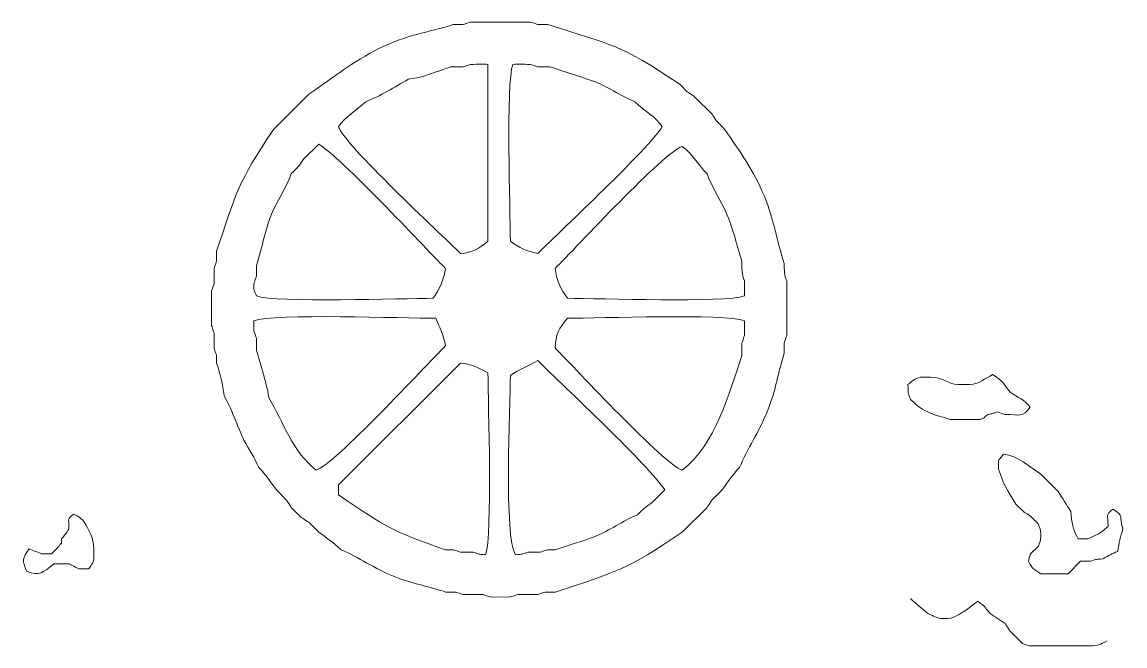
# Model space of a CAD drawing. Header units: centimetres. Extents: x -27.1 to 25.8, y -20 to 19.
# Drawn here: x -19.451 to -14.453, y -5.939 to -3.111 of the extents above; entities that cross this region are included whole.
import ezdxf

# ---------------------------------------------------------------- set-up
doc = ezdxf.new("R2010")
doc.units = ezdxf.units.CM
doc.header["$MEASUREMENT"] = 0
doc.layers.add('layer 1', color=7, linetype='Continuous')

msp = doc.modelspace()

# ---------------------------------------------------------------- linework, layer by layer
at = {"layer": 'layer 1', "color": 225, "lineweight": 0}
for points, knots in [([(-15.99728, -4.20537), (-16.03212, -4.09798), (-16.04238, -4.01318), (-16.08753, -3.90076), (-16.08753, -3.90076), (-16.13526, -3.78194), (-16.1958, -3.70308), (-16.26806, -3.59611), (-16.26806, -3.59611), (-16.26806, -3.59611), (-16.30191, -3.56227), (-16.30191, -3.56227), (-16.30191, -3.56227), (-16.30258, -3.56093), (-16.32324, -3.53034), (-16.32448, -3.52844), (-16.32448, -3.52844), (-16.32448, -3.52844), (-16.40346, -3.44945), (-16.40346, -3.44945), (-16.40346, -3.44945), (-16.40479, -3.44878), (-16.43538, -3.42813), (-16.4373, -3.42689), (-16.4373, -3.42689), (-16.4373, -3.42689), (-16.47115, -3.39305), (-16.47115, -3.39305), (-16.47115, -3.39305), (-16.74732, -3.20641), (-16.77162, -3.21872), (-17.06914, -3.12225), (-17.06914, -3.12225), (-17.06914, -3.12225), (-17.11426, -3.12226), (-17.11426, -3.12226), (-17.11426, -3.12226), (-17.11493, -3.12199), (-17.14621, -3.11166), (-17.14809, -3.11099), (-17.14809, -3.11099), (-17.14809, -3.11099), (-17.21578, -3.11099), (-17.21578, -3.11099), (-17.21578, -3.11099), (-17.21578, -3.11099), (-17.35117, -3.11099), (-17.35117, -3.11099), (-17.35117, -3.11099), (-17.35117, -3.11099), (-17.41886, -3.11099), (-17.41886, -3.11099), (-17.41886, -3.11099), (-17.41953, -3.11126), (-17.45083, -3.12157), (-17.45271, -3.12226), (-17.45271, -3.12226), (-17.45271, -3.12226), (-17.49784, -3.12225), (-17.49784, -3.12225), (-17.49784, -3.12225), (-17.61223, -3.15936), (-17.71085, -3.16995), (-17.82502, -3.22682), (-17.82502, -3.22682), (-17.9652, -3.29666), (-18.02542, -3.35249), (-18.15224, -3.43819), (-18.15224, -3.43819), (-18.15224, -3.43819), (-18.31017, -3.59613), (-18.31017, -3.59613), (-18.31017, -3.59613), (-18.48013, -3.84764), (-18.47621, -3.87889), (-18.56966, -4.14898), (-18.56966, -4.14898), (-18.56966, -4.14898), (-18.56966, -4.19411), (-18.56966, -4.19411), (-18.56966, -4.19411), (-18.57006, -4.19478), (-18.58028, -4.22607), (-18.58096, -4.22796), (-18.58096, -4.22796), (-18.58096, -4.22796), (-18.58096, -4.29566), (-18.58096, -4.29566), (-18.58096, -4.29566), (-18.58123, -4.29633), (-18.59156, -4.3276), (-18.59224, -4.3295), (-18.59224, -4.3295), (-18.59224, -4.3295), (-18.59224, -4.40848), (-18.59224, -4.40848), (-18.59224, -4.40848), (-18.59224, -4.40848), (-18.59224, -4.48747), (-18.59224, -4.48747), (-18.59224, -4.48747), (-18.59197, -4.48814), (-18.58164, -4.51942), (-18.58096, -4.52131), (-18.58096, -4.52131), (-18.58096, -4.52131), (-18.58096, -4.589), (-18.58096, -4.589), (-18.58096, -4.589), (-18.58069, -4.58967), (-18.57035, -4.62095), (-18.56966, -4.62285), (-18.56966, -4.62285), (-18.56966, -4.62285), (-18.56966, -4.65669), (-18.56966, -4.65669), (-18.56966, -4.65669), (-18.55648, -4.69741), (-18.5392, -4.75955), (-18.53583, -4.80337), (-18.53583, -4.80337), (-18.50524, -4.85639), (-18.47368, -4.94598), (-18.44557, -5.00645), (-18.44557, -5.00645), (-18.42323, -5.04818), (-18.39603, -5.0876), (-18.37788, -5.13054), (-18.37788, -5.13054), (-18.34696, -5.16402), (-18.32314, -5.19621), (-18.29889, -5.2321), (-18.29889, -5.2321), (-18.29889, -5.2321), (-18.25377, -5.27722), (-18.25377, -5.27722), (-18.25377, -5.27722), (-18.2531, -5.27855), (-18.23244, -5.30916), (-18.2312, -5.31106), (-18.2312, -5.31106), (-18.2312, -5.31106), (-18.18608, -5.35619), (-18.18608, -5.35619), (-18.18608, -5.35619), (-18.18475, -5.35686), (-18.15417, -5.37752), (-18.15224, -5.37875), (-18.15224, -5.37875), (-18.15224, -5.37875), (-18.10709, -5.42387), (-18.10709, -5.42387), (-18.10709, -5.42387), (-18.07123, -5.4481), (-18.03903, -5.47194), (-18.00555, -5.50286), (-18.00555, -5.50286), (-17.92847, -5.53545), (-17.84966, -5.5909), (-17.76862, -5.62325), (-17.76862, -5.62325), (-17.68967, -5.65477), (-17.61004, -5.66925), (-17.53168, -5.69467), (-17.53168, -5.69467), (-17.53168, -5.69467), (-17.48656, -5.69465), (-17.48656, -5.69465), (-17.48656, -5.69465), (-17.4859, -5.69492), (-17.4546, -5.70527), (-17.45271, -5.70594), (-17.45271, -5.70594), (-17.45271, -5.70594), (-17.36244, -5.70594), (-17.36244, -5.70594), (-17.36244, -5.70594), (-17.36178, -5.70621), (-17.33049, -5.71656), (-17.3286, -5.71724), (-17.3286, -5.71724), (-17.3286, -5.71724), (-17.23834, -5.71722), (-17.23834, -5.71722), (-17.23834, -5.71722), (-17.23767, -5.71695), (-17.20637, -5.70662), (-17.20449, -5.70595), (-17.20449, -5.70595), (-17.20449, -5.70595), (-17.11422, -5.70595), (-17.11422, -5.70595), (-17.11422, -5.70595), (-17.11355, -5.70568), (-17.08225, -5.69533), (-17.08037, -5.69467), (-17.08037, -5.69467), (-17.08037, -5.69467), (-17.03526, -5.69465), (-17.03526, -5.69465), (-17.03526, -5.69465), (-16.75678, -5.60438), (-16.71285, -5.59485), (-16.45983, -5.42387), (-16.45983, -5.42387), (-16.45983, -5.42387), (-16.34701, -5.31105), (-16.34701, -5.31105), (-16.34701, -5.31105), (-16.34634, -5.30971), (-16.32568, -5.27914), (-16.32447, -5.2772), (-16.32447, -5.2772), (-16.32447, -5.2772), (-16.27932, -5.23209), (-16.27932, -5.23209), (-16.27932, -5.23209), (-16.25509, -5.19621), (-16.23125, -5.164), (-16.20033, -5.13054), (-16.20033, -5.13054), (-16.16356, -5.04359), (-16.11218, -4.97069), (-16.07232, -4.87104), (-16.07232, -4.87104), (-16.03309, -4.77294), (-16.02705, -4.70344), (-15.99725, -4.61152), (-15.99725, -4.61152), (-15.99725, -4.61152), (-15.99724, -4.5664), (-15.99724, -4.5664), (-15.99724, -4.5664), (-15.99697, -4.56573), (-15.98666, -4.53443), (-15.98597, -4.53256), (-15.98597, -4.53256), (-15.98597, -4.53256), (-15.98597, -4.46487), (-15.98597, -4.46487), (-15.98597, -4.46487), (-15.98597, -4.46487), (-15.98597, -4.35203), (-15.98597, -4.35203), (-15.98597, -4.35203), (-15.98597, -4.35203), (-15.98598, -4.28434), (-15.98598, -4.28434), (-15.98598, -4.28434), (-15.99745, -4.25909), (-15.99724, -4.23579), (-15.99728, -4.20537)], [0, 0, 0, 0, 0.015625, 0.015625, 0.015625, 0.015625, 0.03125, 0.03125, 0.03125, 0.03125, 0.046875, 0.046875, 0.046875, 0.046875, 0.0625, 0.0625, 0.0625, 0.0625, 0.078125, 0.078125, 0.078125, 0.078125, 0.09375, 0.09375, 0.09375, 0.09375, 0.109375, 0.109375, 0.109375, 0.109375, 0.125, 0.125, 0.125, 0.125, 0.140625, 0.140625, 0.140625, 0.140625, 0.15625, 0.15625, 0.15625, 0.15625, 0.171875, 0.171875, 0.171875, 0.171875, 0.1875, 0.1875, 0.1875, 0.1875, 0.203125, 0.203125, 0.203125, 0.203125, 0.21875, 0.21875, 0.21875, 0.21875, 0.234375, 0.234375, 0.234375, 0.234375, 0.25, 0.25, 0.25, 0.25, 0.265625, 0.265625, 0.265625, 0.265625, 0.28125, 0.28125, 0.28125, 0.28125, 0.296875, 0.296875, 0.296875, 0.296875, 0.3125, 0.3125, 0.3125, 0.3125, 0.328125, 0.328125, 0.328125, 0.328125, 0.34375, 0.34375, 0.34375, 0.34375, 0.359375, 0.359375, 0.359375, 0.359375, 0.375, 0.375, 0.375, 0.375, 0.390625, 0.390625, 0.390625, 0.390625, 0.40625, 0.40625, 0.40625, 0.40625, 0.421875, 0.421875, 0.421875, 0.421875, 0.4375, 0.4375, 0.4375, 0.4375, 0.453125, 0.453125, 0.453125, 0.453125, 0.46875, 0.46875, 0.46875, 0.46875, 0.484375, 0.484375, 0.484375, 0.484375, 0.5, 0.5, 0.5, 0.5, 0.515625, 0.515625, 0.515625, 0.515625, 0.53125, 0.53125, 0.53125, 0.53125, 0.546875, 0.546875, 0.546875, 0.546875, 0.5625, 0.5625, 0.5625, 0.5625, 0.578125, 0.578125, 0.578125, 0.578125, 0.59375, 0.59375, 0.59375, 0.59375, 0.609375, 0.609375, 0.609375, 0.609375, 0.625, 0.625, 0.625, 0.625, 0.640625, 0.640625, 0.640625, 0.640625, 0.65625, 0.65625, 0.65625, 0.65625, 0.671875, 0.671875, 0.671875, 0.671875, 0.6875, 0.6875, 0.6875, 0.6875, 0.703125, 0.703125, 0.703125, 0.703125, 0.71875, 0.71875, 0.71875, 0.71875, 0.734375, 0.734375, 0.734375, 0.734375, 0.75, 0.75, 0.75, 0.75, 0.765625, 0.765625, 0.765625, 0.765625, 0.78125, 0.78125, 0.78125, 0.78125, 0.796875, 0.796875, 0.796875, 0.796875, 0.8125, 0.8125, 0.8125, 0.8125, 0.828125, 0.828125, 0.828125, 0.828125, 0.84375, 0.84375, 0.84375, 0.84375, 0.859375, 0.859375, 0.859375, 0.859375, 0.875, 0.875, 0.875, 0.875, 0.890625, 0.890625, 0.890625, 0.890625, 0.90625, 0.90625, 0.90625, 0.90625, 0.921875, 0.921875, 0.921875, 0.921875, 0.9375, 0.9375, 0.9375, 0.9375, 0.953125, 0.953125, 0.953125, 0.953125, 0.96875, 0.96875, 0.96875, 0.96875, 1, 1, 1, 1]), ([(-17.33987, -3.30277), (-17.36249, -3.30132), (-17.38517, -3.30276), (-17.41886, -3.30277), (-17.41886, -3.30277), (-17.41953, -3.30304), (-17.45083, -3.31336), (-17.45271, -3.31404), (-17.45271, -3.31404), (-17.45271, -3.31404), (-17.50912, -3.31406), (-17.50912, -3.31406), (-17.50912, -3.31406), (-17.56189, -3.33231), (-17.64633, -3.36627), (-17.70092, -3.37045), (-17.70092, -3.37045), (-17.75677, -3.40391), (-17.83378, -3.44837), (-17.89271, -3.47199), (-17.89271, -3.47199), (-17.93634, -3.51226), (-17.98741, -3.54045), (-18.01683, -3.58484), (-18.01683, -3.58484), (-17.99358, -3.66572), (-17.55698, -4.06723), (-17.46398, -4.16025), (-17.46398, -4.16025), (-17.41009, -4.1561), (-17.38025, -4.14022), (-17.33986, -4.10384), (-17.33986, -4.10384), (-17.33986, -4.10384), (-17.33986, -3.30277), (-17.33987, -3.30277)], [0, 0, 0, 0, 0.1, 0.1, 0.1, 0.1, 0.2, 0.2, 0.2, 0.2, 0.3, 0.3, 0.3, 0.3, 0.4, 0.4, 0.4, 0.4, 0.5, 0.5, 0.5, 0.5, 0.6, 0.6, 0.6, 0.6, 0.7, 0.7, 0.7, 0.7, 0.8, 0.8, 0.8, 0.8, 1, 1, 1, 1]), ([(-16.67424, -3.47201), (-16.74399, -3.44402), (-16.79751, -3.40153), (-16.86605, -3.37788), (-16.86605, -3.37788), (-16.93117, -3.35542), (-16.99402, -3.33612), (-17.05784, -3.31403), (-17.05784, -3.31403), (-17.05784, -3.31403), (-17.11425, -3.31404), (-17.11425, -3.31404), (-17.11425, -3.31404), (-17.11491, -3.31377), (-17.14621, -3.30342), (-17.14809, -3.30274), (-17.14809, -3.30274), (-17.18178, -3.30274), (-17.20448, -3.30132), (-17.22708, -3.30276), (-17.22708, -3.30276), (-17.25997, -3.38749), (-17.23837, -3.96554), (-17.23837, -4.10382), (-17.23837, -4.10382), (-17.19972, -4.13433), (-17.1611, -4.15037), (-17.11425, -4.16024), (-17.11425, -4.16024), (-17.00008, -4.04607), (-16.61292, -3.68745), (-16.55012, -3.58483), (-16.55012, -3.58483), (-16.57962, -3.54031), (-16.62874, -3.51648), (-16.67424, -3.47201)], [0, 0, 0, 0, 0.1, 0.1, 0.1, 0.1, 0.2, 0.2, 0.2, 0.2, 0.3, 0.3, 0.3, 0.3, 0.4, 0.4, 0.4, 0.4, 0.5, 0.5, 0.5, 0.5, 0.6, 0.6, 0.6, 0.6, 0.7, 0.7, 0.7, 0.7, 0.8, 0.8, 0.8, 0.8, 1, 1, 1, 1]), ([(-17.53164, -4.22796), (-17.64581, -4.11377), (-18.00441, -3.7266), (-18.10704, -3.66382), (-18.10704, -3.66382), (-18.10704, -3.66382), (-18.17474, -3.7315), (-18.17474, -3.7315), (-18.17474, -3.7315), (-18.19616, -3.7632), (-18.20212, -3.76953), (-18.23114, -3.79921), (-18.23114, -3.79921), (-18.25306, -3.85385), (-18.2822, -3.90498), (-18.31013, -3.95717), (-18.31013, -3.95717), (-18.35137, -4.04586), (-18.36014, -4.12736), (-18.38912, -4.21667), (-18.38912, -4.21667), (-18.38912, -4.21667), (-18.38912, -4.2618), (-18.38912, -4.2618), (-18.38912, -4.2618), (-18.38939, -4.26247), (-18.39971, -4.29375), (-18.40041, -4.29564), (-18.40041, -4.29564), (-18.40039, -4.34097), (-18.40235, -4.31796), (-18.38912, -4.35205), (-18.38912, -4.35205), (-18.30439, -4.38494), (-17.72633, -4.36333), (-17.58803, -4.36332), (-17.58803, -4.36332), (-17.55863, -4.32326), (-17.5417, -4.27576), (-17.53164, -4.22796)], [0, 0, 0, 0, 0.0909091, 0.0909091, 0.0909091, 0.0909091, 0.1818182, 0.1818182, 0.1818182, 0.1818182, 0.2727273, 0.2727273, 0.2727273, 0.2727273, 0.3636364, 0.3636364, 0.3636364, 0.3636364, 0.4545455, 0.4545455, 0.4545455, 0.4545455, 0.5454545, 0.5454545, 0.5454545, 0.5454545, 0.6363636, 0.6363636, 0.6363636, 0.6363636, 0.7272727, 0.7272727, 0.7272727, 0.7272727, 0.8181818, 0.8181818, 0.8181818, 0.8181818, 1, 1, 1, 1]), ([(-16.18905, -4.19411), (-16.21462, -4.11512), (-16.23293, -4.03259), (-16.26801, -3.95716), (-16.26801, -3.95716), (-16.29591, -3.90498), (-16.32508, -3.85383), (-16.347, -3.79921), (-16.347, -3.79921), (-16.39147, -3.75371), (-16.41531, -3.7046), (-16.4598, -3.6751), (-16.4598, -3.6751), (-16.5407, -3.69836), (-16.9422, -4.13492), (-17.03523, -4.22796), (-17.03523, -4.22796), (-17.03135, -4.27859), (-17.00996, -4.32386), (-16.97881, -4.36333), (-16.97881, -4.36333), (-16.84055, -4.36333), (-16.26248, -4.38495), (-16.17775, -4.35206), (-16.17775, -4.35206), (-16.17775, -4.35206), (-16.17775, -4.28437), (-16.17775, -4.28437), (-16.17775, -4.28437), (-16.19048, -4.25634), (-16.18903, -4.2277), (-16.18905, -4.19411)], [0, 0, 0, 0, 0.1111111, 0.1111111, 0.1111111, 0.1111111, 0.2222222, 0.2222222, 0.2222222, 0.2222222, 0.3333333, 0.3333333, 0.3333333, 0.3333333, 0.4444444, 0.4444444, 0.4444444, 0.4444444, 0.5555556, 0.5555556, 0.5555556, 0.5555556, 0.6666667, 0.6666667, 0.6666667, 0.6666667, 0.7777778, 0.7777778, 0.7777778, 0.7777778, 1, 1, 1, 1]), ([(-17.57681, -4.45359), (-17.718, -4.45361), (-18.31449, -4.43153), (-18.40043, -4.4649), (-18.40043, -4.4649), (-18.40043, -4.4649), (-18.40045, -4.51), (-18.40045, -4.51), (-18.40045, -4.51), (-18.40018, -4.51067), (-18.38983, -4.54197), (-18.38916, -4.54386), (-18.38916, -4.54386), (-18.38916, -4.54386), (-18.38916, -4.60026), (-18.38916, -4.60026), (-18.38916, -4.60026), (-18.37597, -4.64091), (-18.33553, -4.77835), (-18.33275, -4.81464), (-18.33275, -4.81464), (-18.26814, -4.92251), (-18.22361, -5.06245), (-18.11838, -5.14184), (-18.11838, -5.14184), (-18.0368, -5.11837), (-17.62599, -4.67201), (-17.53168, -4.5777), (-17.53168, -4.5777), (-17.54032, -4.53662), (-17.55927, -4.49133), (-17.57681, -4.45359)], [0, 0, 0, 0, 0.1111111, 0.1111111, 0.1111111, 0.1111111, 0.2222222, 0.2222222, 0.2222222, 0.2222222, 0.3333333, 0.3333333, 0.3333333, 0.3333333, 0.4444444, 0.4444444, 0.4444444, 0.4444444, 0.5555556, 0.5555556, 0.5555556, 0.5555556, 0.6666667, 0.6666667, 0.6666667, 0.6666667, 0.7777778, 0.7777778, 0.7777778, 0.7777778, 1, 1, 1, 1]), ([(-16.17772, -4.4649), (-16.26245, -4.432), (-16.84049, -4.45359), (-16.97878, -4.45361), (-16.97878, -4.45361), (-17.01831, -4.49745), (-17.03389, -4.52941), (-17.0352, -4.58899), (-17.0352, -4.58899), (-16.94217, -4.68201), (-16.54065, -5.11859), (-16.45977, -5.14184), (-16.45977, -5.14184), (-16.30906, -5.02814), (-16.24694, -4.7903), (-16.18902, -4.62283), (-16.18902, -4.62283), (-16.18902, -4.62283), (-16.189, -4.56643), (-16.189, -4.56643), (-16.189, -4.56643), (-16.18873, -4.56576), (-16.1784, -4.53446), (-16.17772, -4.53258), (-16.17772, -4.53258), (-16.17772, -4.53258), (-16.17772, -4.4649), (-16.17772, -4.4649)], [0, 0, 0, 0, 0.125, 0.125, 0.125, 0.125, 0.25, 0.25, 0.25, 0.25, 0.375, 0.375, 0.375, 0.375, 0.5, 0.5, 0.5, 0.5, 0.625, 0.625, 0.625, 0.625, 0.75, 0.75, 0.75, 0.75, 1, 1, 1, 1]), ([(-17.11426, -4.6454), (-17.15882, -4.67208), (-17.19804, -4.68348), (-17.23838, -4.71309), (-17.23838, -4.71309), (-17.23838, -4.84891), (-17.26853, -5.45147), (-17.21581, -5.52546), (-17.21581, -5.52546), (-17.17707, -5.52242), (-17.19547, -5.52586), (-17.15941, -5.51417), (-17.15941, -5.51417), (-17.15941, -5.51417), (-17.103, -5.51419), (-17.103, -5.51419), (-17.103, -5.51419), (-17.10233, -5.51392), (-17.07103, -5.50357), (-17.06916, -5.50289), (-17.06916, -5.50289), (-17.06916, -5.50289), (-17.03531, -5.50289), (-17.03531, -5.50289), (-17.03531, -5.50289), (-16.97728, -5.48282), (-16.91199, -5.4656), (-16.85479, -5.44276), (-16.85479, -5.44276), (-16.78614, -5.41535), (-16.72932, -5.37153), (-16.663, -5.34494), (-16.663, -5.34494), (-16.6333, -5.31591), (-16.62699, -5.30994), (-16.59531, -5.28853), (-16.59531, -5.28853), (-16.59531, -5.28853), (-16.53889, -5.23212), (-16.53889, -5.23212), (-16.53889, -5.23212), (-16.60251, -5.12814), (-16.99833, -4.76142), (-17.11426, -4.6454)], [0, 0, 0, 0, 0.0833333, 0.0833333, 0.0833333, 0.0833333, 0.1666667, 0.1666667, 0.1666667, 0.1666667, 0.25, 0.25, 0.25, 0.25, 0.3333333, 0.3333333, 0.3333333, 0.3333333, 0.4166667, 0.4166667, 0.4166667, 0.4166667, 0.5, 0.5, 0.5, 0.5, 0.5833333, 0.5833333, 0.5833333, 0.5833333, 0.6666667, 0.6666667, 0.6666667, 0.6666667, 0.75, 0.75, 0.75, 0.75, 0.8333333, 0.8333333, 0.8333333, 0.8333333, 1, 1, 1, 1]), ([(-17.33987, -4.70181), (-17.37826, -4.67965), (-17.41785, -4.66023), (-17.46399, -4.65668), (-17.46399, -4.65668), (-17.46399, -4.65668), (-18.01685, -5.20953), (-18.01685, -5.20953), (-18.01685, -5.20953), (-18.01685, -5.20953), (-18.01685, -5.25465), (-18.01685, -5.25465), (-18.01685, -5.25465), (-17.79394, -5.40528), (-17.78067, -5.4167), (-17.53168, -5.50289), (-17.53168, -5.50289), (-17.53168, -5.50289), (-17.49784, -5.50287), (-17.49784, -5.50287), (-17.49784, -5.50287), (-17.49717, -5.50314), (-17.4659, -5.51349), (-17.46399, -5.51416), (-17.46399, -5.51416), (-17.46399, -5.51416), (-17.40759, -5.51417), (-17.40759, -5.51417), (-17.40759, -5.51417), (-17.37446, -5.52513), (-17.38682, -5.52272), (-17.35117, -5.52543), (-17.35117, -5.52543), (-17.31781, -5.4395), (-17.33989, -4.84298), (-17.33987, -4.70181)], [0, 0, 0, 0, 0.1, 0.1, 0.1, 0.1, 0.2, 0.2, 0.2, 0.2, 0.3, 0.3, 0.3, 0.3, 0.4, 0.4, 0.4, 0.4, 0.5, 0.5, 0.5, 0.5, 0.6, 0.6, 0.6, 0.6, 0.7, 0.7, 0.7, 0.7, 0.8, 0.8, 0.8, 0.8, 1, 1, 1, 1]), ([(-14.97393, -4.7883), (-15.00894, -4.74516), (-15.00323, -4.73974), (-15.05292, -4.70933), (-15.05292, -4.70933), (-15.08182, -4.72478), (-15.12173, -4.75446), (-15.15445, -4.75446), (-15.15445, -4.75446), (-15.15445, -4.75446), (-15.21086, -4.75444), (-15.21086, -4.75444), (-15.21086, -4.75444), (-15.25061, -4.75446), (-15.27657, -4.7206), (-15.33498, -4.7206), (-15.33498, -4.7206), (-15.33498, -4.7206), (-15.36882, -4.72061), (-15.36882, -4.72061), (-15.36882, -4.72061), (-15.40232, -4.72061), (-15.41158, -4.73477), (-15.43652, -4.75444), (-15.43652, -4.75444), (-15.43558, -4.79881), (-15.43813, -4.78229), (-15.42522, -4.82213), (-15.42522, -4.82213), (-15.38969, -4.85492), (-15.38603, -4.85725), (-15.34623, -4.87855), (-15.34623, -4.87855), (-15.30547, -4.89751), (-15.28565, -4.89912), (-15.24469, -4.91239), (-15.24469, -4.91239), (-15.24469, -4.91239), (-15.10929, -4.91238), (-15.10929, -4.91238), (-15.10929, -4.91238), (-15.08169, -4.89981), (-15.09832, -4.9079), (-15.07545, -4.88982), (-15.07545, -4.88982), (-15.05121, -4.88473), (-15.05605, -4.88706), (-15.03033, -4.87855), (-15.03033, -4.87855), (-15.02966, -4.87882), (-14.99836, -4.88914), (-14.99649, -4.88982), (-14.99649, -4.88982), (-14.92833, -4.88983), (-14.91825, -4.90695), (-14.88365, -4.85598), (-14.88365, -4.85598), (-14.90839, -4.82408), (-14.93564, -4.8133), (-14.97393, -4.7883)], [0, 0, 0, 0, 0.0625, 0.0625, 0.0625, 0.0625, 0.125, 0.125, 0.125, 0.125, 0.1875, 0.1875, 0.1875, 0.1875, 0.25, 0.25, 0.25, 0.25, 0.3125, 0.3125, 0.3125, 0.3125, 0.375, 0.375, 0.375, 0.375, 0.4375, 0.4375, 0.4375, 0.4375, 0.5, 0.5, 0.5, 0.5, 0.5625, 0.5625, 0.5625, 0.5625, 0.625, 0.625, 0.625, 0.625, 0.6875, 0.6875, 0.6875, 0.6875, 0.75, 0.75, 0.75, 0.75, 0.8125, 0.8125, 0.8125, 0.8125, 0.875, 0.875, 0.875, 0.875, 1, 1, 1, 1]), ([(-14.50757, -5.31858), (-14.54268, -5.34875), (-14.53014, -5.33853), (-14.53016, -5.39757), (-14.53016, -5.39757), (-14.57084, -5.43426), (-14.57542, -5.43088), (-14.6204, -5.45397), (-14.6204, -5.45397), (-14.6204, -5.45397), (-14.66554, -5.45396), (-14.66554, -5.45396), (-14.66554, -5.45396), (-14.68888, -5.41352), (-14.69567, -5.3782), (-14.69938, -5.32985), (-14.69938, -5.32985), (-14.71824, -5.29834), (-14.73537, -5.27081), (-14.75578, -5.23959), (-14.75578, -5.23959), (-14.75578, -5.23959), (-14.83477, -5.1606), (-14.83477, -5.1606), (-14.83477, -5.1606), (-14.88786, -5.12589), (-14.93814, -5.07542), (-15.00401, -5.07034), (-15.00401, -5.07034), (-15.03492, -5.11372), (-15.02526, -5.07745), (-15.02657, -5.13803), (-15.02657, -5.13803), (-15.00193, -5.20929), (-14.98959, -5.23176), (-14.94758, -5.29601), (-14.94758, -5.29601), (-14.94758, -5.29601), (-14.91375, -5.32984), (-14.91375, -5.32984), (-14.91375, -5.32984), (-14.91241, -5.33051), (-14.88181, -5.35119), (-14.87989, -5.3524), (-14.87989, -5.3524), (-14.87989, -5.3524), (-14.84604, -5.38626), (-14.84604, -5.38626), (-14.84604, -5.38626), (-14.84013, -5.40273), (-14.83479, -5.412), (-14.83479, -5.43139), (-14.83479, -5.43139), (-14.83479, -5.43139), (-14.83477, -5.44266), (-14.83477, -5.44266), (-14.83477, -5.44266), (-14.83477, -5.4623), (-14.84047, -5.47096), (-14.84604, -5.48779), (-14.84604, -5.48779), (-14.88529, -5.5279), (-14.8773, -5.50725), (-14.89117, -5.55548), (-14.89117, -5.55548), (-14.86421, -5.59862), (-14.87571, -5.58423), (-14.83477, -5.6119), (-14.83477, -5.6119), (-14.83477, -5.6119), (-14.71065, -5.6119), (-14.71065, -5.6119), (-14.71065, -5.6119), (-14.71065, -5.6119), (-14.65425, -5.55548), (-14.65425, -5.55548), (-14.65425, -5.55548), (-14.65425, -5.55548), (-14.60912, -5.55549), (-14.60912, -5.55549), (-14.60912, -5.55549), (-14.576, -5.54452), (-14.58837, -5.54694), (-14.55272, -5.54419), (-14.55272, -5.54419), (-14.52441, -5.52725), (-14.5153, -5.5225), (-14.48503, -5.51035), (-14.48503, -5.51035), (-14.48217, -5.47318), (-14.47333, -5.4423), (-14.46247, -5.4088), (-14.46247, -5.4088), (-14.484, -5.34242), (-14.45343, -5.35533), (-14.50757, -5.31858)], [0, 0, 0, 0, 0.04, 0.04, 0.04, 0.04, 0.08, 0.08, 0.08, 0.08, 0.12, 0.12, 0.12, 0.12, 0.16, 0.16, 0.16, 0.16, 0.2, 0.2, 0.2, 0.2, 0.24, 0.24, 0.24, 0.24, 0.28, 0.28, 0.28, 0.28, 0.32, 0.32, 0.32, 0.32, 0.36, 0.36, 0.36, 0.36, 0.4, 0.4, 0.4, 0.4, 0.44, 0.44, 0.44, 0.44, 0.48, 0.48, 0.48, 0.48, 0.52, 0.52, 0.52, 0.52, 0.56, 0.56, 0.56, 0.56, 0.6, 0.6, 0.6, 0.6, 0.64, 0.64, 0.64, 0.64, 0.68, 0.68, 0.68, 0.68, 0.72, 0.72, 0.72, 0.72, 0.76, 0.76, 0.76, 0.76, 0.8, 0.8, 0.8, 0.8, 0.84, 0.84, 0.84, 0.84, 0.88, 0.88, 0.88, 0.88, 0.92, 0.92, 0.92, 0.92, 1, 1, 1, 1]), ([(-19.17108, -5.375), (-19.19755, -5.34857), (-19.19016, -5.35689), (-19.21623, -5.34117), (-19.21623, -5.34117), (-19.24942, -5.36967), (-19.23878, -5.34971), (-19.23878, -5.40886), (-19.23878, -5.40886), (-19.25246, -5.43021), (-19.25615, -5.43353), (-19.27263, -5.45397), (-19.27263, -5.45397), (-19.27263, -5.49893), (-19.27074, -5.45724), (-19.28392, -5.48782), (-19.28392, -5.48782), (-19.28392, -5.48782), (-19.31776, -5.52168), (-19.31776, -5.52168), (-19.31776, -5.52168), (-19.31776, -5.52168), (-19.36289, -5.52166), (-19.36289, -5.52166), (-19.36289, -5.52166), (-19.38141, -5.51409), (-19.40072, -5.50657), (-19.41929, -5.49912), (-19.41929, -5.49912), (-19.4512, -5.54389), (-19.45041, -5.54952), (-19.43058, -5.60067), (-19.43058, -5.60067), (-19.37145, -5.62359), (-19.3563, -5.60614), (-19.30646, -5.56682), (-19.30646, -5.56682), (-19.30646, -5.56682), (-19.23877, -5.56681), (-19.23877, -5.56681), (-19.23877, -5.56681), (-19.23158, -5.5709), (-19.20146, -5.58527), (-19.19365, -5.58938), (-19.19365, -5.58938), (-19.19365, -5.58938), (-19.14852, -5.58937), (-19.14852, -5.58937), (-19.14852, -5.58937), (-19.13351, -5.56395), (-19.12597, -5.56529), (-19.12597, -5.53296), (-19.12597, -5.53296), (-19.12597, -5.53296), (-19.12597, -5.49913), (-19.12597, -5.49913), (-19.12597, -5.49913), (-19.12597, -5.45062), (-19.14783, -5.41383), (-19.17108, -5.375)], [0, 0, 0, 0, 0.0625, 0.0625, 0.0625, 0.0625, 0.125, 0.125, 0.125, 0.125, 0.1875, 0.1875, 0.1875, 0.1875, 0.25, 0.25, 0.25, 0.25, 0.3125, 0.3125, 0.3125, 0.3125, 0.375, 0.375, 0.375, 0.375, 0.4375, 0.4375, 0.4375, 0.4375, 0.5, 0.5, 0.5, 0.5, 0.5625, 0.5625, 0.5625, 0.5625, 0.625, 0.625, 0.625, 0.625, 0.6875, 0.6875, 0.6875, 0.6875, 0.75, 0.75, 0.75, 0.75, 0.8125, 0.8125, 0.8125, 0.8125, 0.875, 0.875, 0.875, 0.875, 1, 1, 1, 1]), ([(-15.42528, -5.72476), (-15.39534, -5.75239), (-15.37623, -5.76481), (-15.34629, -5.79246), (-15.34629, -5.79246), (-15.32146, -5.8024), (-15.30484, -5.81501), (-15.2786, -5.81502), (-15.2786, -5.81502), (-15.2786, -5.81502), (-15.25604, -5.81502), (-15.25604, -5.81502), (-15.25604, -5.81502), (-15.21855, -5.81501), (-15.15147, -5.76105), (-15.12065, -5.73603), (-15.12065, -5.73603), (-15.08446, -5.76253), (-15.09434, -5.75614), (-15.06425, -5.79245), (-15.06425, -5.79245), (-15.04138, -5.8074), (-15.0194, -5.82262), (-14.99656, -5.83756), (-14.99656, -5.83756), (-14.99576, -5.8389), (-14.97522, -5.8695), (-14.974, -5.87141), (-14.974, -5.87141), (-14.974, -5.87141), (-14.91758, -5.92782), (-14.91758, -5.92782), (-14.91758, -5.92782), (-14.90111, -5.93375), (-14.89184, -5.9391), (-14.87245, -5.9391), (-14.87245, -5.9391), (-14.87245, -5.9391), (-14.61297, -5.93911), (-14.61297, -5.93911), (-14.61297, -5.93911), (-14.57308, -5.9391), (-14.56663, -5.93173), (-14.53398, -5.91654)], [0, 0, 0, 0, 0.0833333, 0.0833333, 0.0833333, 0.0833333, 0.1666667, 0.1666667, 0.1666667, 0.1666667, 0.25, 0.25, 0.25, 0.25, 0.3333333, 0.3333333, 0.3333333, 0.3333333, 0.4166667, 0.4166667, 0.4166667, 0.4166667, 0.5, 0.5, 0.5, 0.5, 0.5833333, 0.5833333, 0.5833333, 0.5833333, 0.6666667, 0.6666667, 0.6666667, 0.6666667, 0.75, 0.75, 0.75, 0.75, 0.8333333, 0.8333333, 0.8333333, 0.8333333, 1, 1, 1, 1])]:
    msp.add_open_spline(points, degree=3, knots=knots, dxfattribs=at)

doc.saveas('drawing.dxf')
